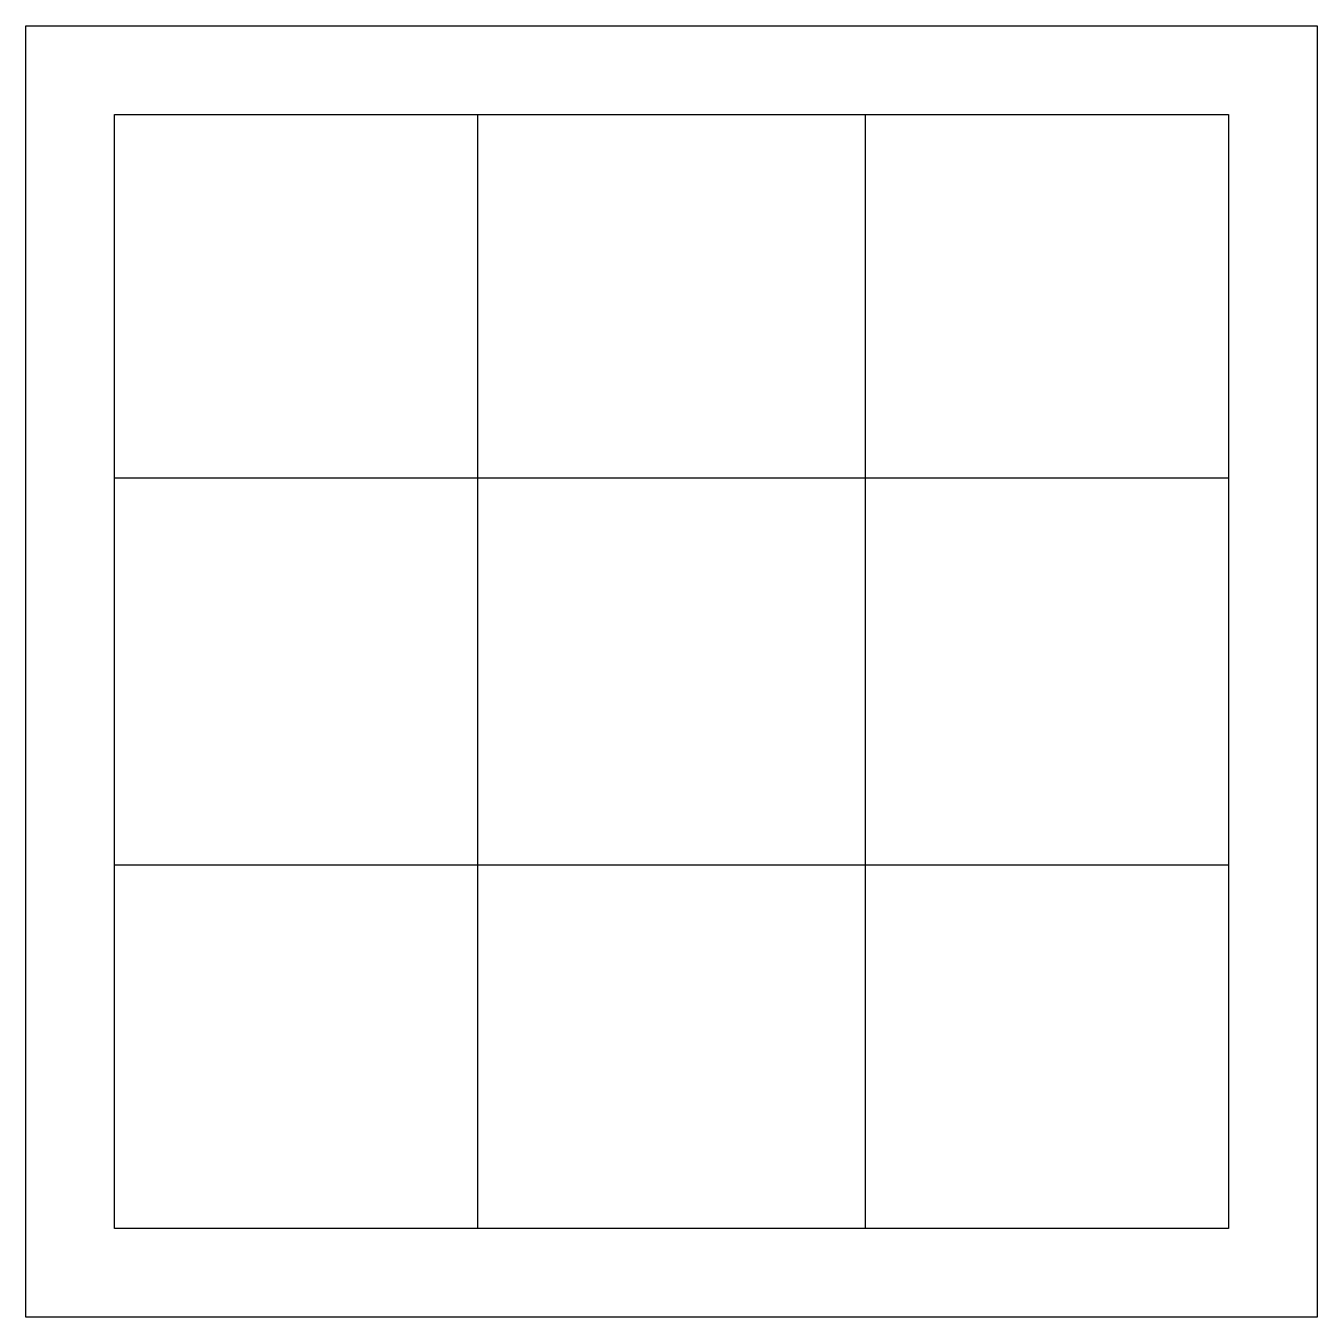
# Model space of a CAD drawing. Header units: metres. Extents: x 13535.15 to 13543.15, y 18621.12 to 18629.12.
import ezdxf

# ---------------------------------------------------------------- set-up
doc = ezdxf.new("R2010")
doc.units = ezdxf.units.M
doc.layers.add('PUB_DIM', color=90, linetype='Continuous')
doc.layers.add('PUB_TEXT', color=7, linetype='Continuous')

msp = doc.modelspace()

# ---------------------------------------------------------------- linework, layer by layer
at = {"layer": 'PUB_DIM'}
for p, q in [((13535.7, 18621.67), (13535.7, 18628.57)), ((13535.7, 18628.57), (13542.6, 18628.57)), ((13537.95, 18621.67), (13537.95, 18628.57)), ((13540.35, 18628.57), (13540.35, 18621.67)), ((13542.6, 18628.57), (13542.6, 18621.67)), ((13535.7, 18626.32), (13542.6, 18626.32)), ((13542.6, 18623.92), (13535.7, 18623.92)), ((13542.6, 18621.67), (13535.7, 18621.67))]:
    msp.add_line(p, q, dxfattribs=at)
at = {"layer": 'PUB_TEXT'}
msp.add_lwpolyline([(13543.15, 18621.12), (13535.15, 18621.12), (13535.15, 18629.12), (13543.15, 18629.12)], close=True, dxfattribs=at)

doc.saveas('drawing.dxf')
